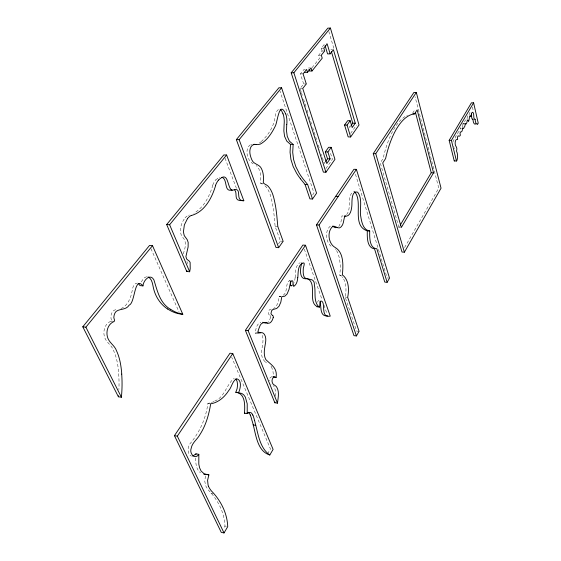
<?xml version="1.0" encoding="UTF-8"?>
<svg xmlns="http://www.w3.org/2000/svg" width="561" height="561" viewBox="0 0 561 561"><rect width="100%" height="100%" fill="white"/><g stroke="black" fill="none" stroke-linecap="round" stroke-linejoin="round"><path stroke-width="0.42" stroke-dasharray="2.81 2.1" d="M195.705 458C195.649 463.162 196.027 469.41 200.48 472.825M295.17 277.499C295.64 272.702 294.981 266.223 299.427 263.074M262.324 184.029L260.739 183.566L260.809 177.669L260.213 172.725L258.951 169.015L256.889 166.147M275.64 396.192L275.542 390.729L274.315 387.167M279.161 296.362L280.528 296.439L279.161 296.362C278.698 300.43 277.976 305.114 274.574 307.835M257.927 333.451L255.206 333.143C255.872 329.265 256.398 323.571 260.914 322.309M270.514 317.098L270.339 317.989A8.247 4.278 -83.6 0 1 268.137 321.916M209.667 403.001L207.865 403.394C205.978 418.625 199.379 432.868 189.443 444.438C187.69 448.001 187.079 454.242 191.399 456.163M341.523 276.194L339.749 275.199L340.471 267.281L339.552 258.684L338.108 253.593L336.116 249.715M183.209 253.909C185.172 248.46 187.381 241.104 182.094 236.721C178.742 231.132 180.951 223.622 184.478 218.643A38.814 22.468 -85.1 0 1 185.06 217.963M359.054 331.334L356.614 331.074L345.197 297.064C346.509 290.682 346.453 283.452 342.967 277.751M205.487 476.065L204.73 480.966L205.564 485.342A18.569 9.747 -78.3 0 0 205.929 486.198A42.187 22.047 -79 0 0 208.531 490.23C217.906 499.886 224.456 512.438 224.975 526.057L223.734 528.153M317.54 302.26L318.199 300.85L319.069 300.394M212.843 185.179C209.59 196.084 204.092 207.297 193.917 213.215M141.309 281.91L143.749 278.151L146.617 276.671M462.825 123.434L464.403 123.35M404.586 247.52L438.765 188.082L415.035 96.66M267.562 453.835L270.444 448.947L231.7 357.231M400.526 227.443L398.927 227.352L399.811 225.852M412.623 113.182L414.782 109.851M278.473 243.923L280.465 241.083L275.135 226.427L274.105 215.431A114.227 64.767 -85.3 0 0 272.814 205.824C271.321 198.622 270.206 190.312 264.357 185.193M312.631 194.997L313.985 193.054L279.981 91.113M325.892 168.566L332.421 159.282L329.889 151.288M350.632 133.392L356.558 124.963M325.177 162.122L324.23 163.454L321.285 154.289M350.59 126.267L349.72 127.501L348.809 124.479M215.747 179.934L218.762 177.556M301.166 91.787L300.093 88.456L303.655 83.975L306.292 83.954M312.084 67.657L319.637 58.232L318.711 55.23L322.098 51.023L324.686 50.967M346.635 214.568C352.098 207.998 346.186 196.581 353.43 191.469M303.655 83.975L300.437 73.891L304.006 69.48L306.636 69.445M322.098 51.023L321.236 48.176L324.595 44.024L327.175 43.954M338.802 226.518L340.864 222.444L342.007 215.81L342.89 216.041M283.207 295.212C288.649 292.008 284.294 280.016 291.524 280.465M261.237 141.603C267.352 135.951 272.408 128.721 274.441 120.566C275.409 116.765 275.156 111.113 279.098 109.03M260.865 141.919L260.304 142.361M260.122 142.494L259.392 143.013M274.238 308.073L273.333 308.564M255.206 333.143L256.658 332.491M214.681 401.073C224.982 397.125 226.504 384.138 234.232 378.289M250.311 144.787C244.28 149.24 247.092 160.572 253.151 163.812M213.888 401.473L213.075 401.837M110.762 321.271C104.451 323.907 102.46 332.119 104.9 338.087C106.871 342.834 111.905 345.471 113.532 350.492C116.891 357.729 118.126 365.744 118.736 373.633M330.31 226.09C324.307 231.209 325.689 243.271 332.442 247.24M120.994 308.62C127.719 305.626 130.769 298.059 132.073 291.264C132.529 288.207 133.546 283.053 137.473 283.053M188.517 215.347L189.366 214.989M212.661 402.013L211.406 402.482M110.959 321.187L114.072 321.158M299.735 262.941L300.212 262.793M219.12 177.43L219.484 177.318M251.146 144.465L251.756 144.324M115.664 309.567C111.113 310.927 109.788 316.986 111.786 320.892M271.314 309.118C268.375 308.845 266.861 314.174 269.792 315.17M321.236 48.176L323.823 48.12M330.871 49.789L332.575 49.747M318.711 55.23L321.313 55.174M308.438 67.993L310.184 67.965M300.437 73.891L303.08 73.856M300.093 88.456L302.73 88.442M260.739 183.566L263.467 183.678M272.064 376.55L270.107 377.672L269.399 380.807M275.135 226.427L277.821 226.588M280.465 241.083L283.13 241.265M387.167 277.933L388.738 278.067M339.749 275.199L341.411 275.332M345.197 297.064L347.673 297.288M279.764 296.439L281.089 296.566M289.553 280.297L289.974 280.528M207.865 403.394L210.684 403.822M210.985 493.294L213.082 493.708M224.975 526.057L226.349 526.344M465.721 119.914L465.574 119.9A2.924 1.108 -88.9 0 0 464.746 121.933M462.93 123.336L462.979 123.385A2.041 0.771 -88.9 0 0 463.723 124.03A4.6 1.746 -89 0 0 464.228 123.525M271.061 384.285L270.711 384.012M266.559 362.89L266.152 362.609M265.753 362.315L265.185 361.838M256.237 165.558L256.679 165.944M265.002 361.67C256.959 353.872 266.307 342.526 261.594 333.823M273.095 385.652L273.438 386.003M335.464 248.902L335.899 249.428M342.336 276.973L342.862 277.618M273.761 386.375L274.189 386.964M270.977 366.067L271.335 366.599M271.454 366.789L272.905 370.751L273.445 375.891M186.96 261.559L187.549 263.649M150.937 248.635L179.197 312.351M225.031 158.195L236.433 188.363M304.328 249.168L321.944 299.406M323.97 305.17L327.147 314.223M301.432 92.621L302.505 95.959M303.578 99.29L305.99 106.786M307.063 110.124L308.136 113.455M309.209 116.786L311.628 124.29M312.701 127.62L317.26 141.786M318.332 145.124L319.938 150.124M355.478 174.296L386.915 277.099M328.823 31.472L334.026 49.003M398.927 227.352L380.267 162.886L383.149 158.454A75.651 31.668 -87.6 0 1 407.482 115.173M472.397 107.025L473.358 111.232M458.947 131.793A2.959 1.136 -88.7 0 0 457.902 132.908A0.912 0.351 -88.7 0 0 457.832 133.777A1.795 0.687 -88.7 0 0 458.078 134.654M452.993 142.052A3.352 1.297 -88.5 0 1 453.057 141.681A3.548 1.374 -88.5 0 1 454.319 139.528A30.161 11.669 -89.2 0 0 455.139 139.387M453.702 146.225A19.018 7.426 -88.2 0 1 453.912 146.589M456.338 135.909A2.034 0.785 -88.6 0 0 455.406 136.933A2.349 0.905 -88.6 0 0 455.343 138.939M456.493 136.007A6.255 2.412 -88.8 0 1 456.338 135.909M459.305 131.73A2.609 1.003 -88.8 0 1 458.947 131.793M461.38 128.392A2.335 0.891 -88.9 0 1 460.427 127.796L460.223 128.153A2.055 0.785 -88.8 0 1 460.118 130.159A4.642 1.781 -88.8 0 1 459.768 131.099M454.438 147.76A2.258 0.877 -88.4 0 1 454.585 148.7M462.839 124.149A2.328 0.891 -88.9 0 1 462.215 126.954M467.082 118.504A6.171 2.342 -89 0 0 467.18 117.487A1.992 0.75 -89 0 1 467.881 115.741A2.3 0.87 -89 0 1 468.456 116.169M467.025 118.897A6.171 2.342 -89 0 1 466.955 119.283M469.045 114.914A29.929 11.472 -89.3 0 0 469.164 114.29A3.45 1.29 -89 0 1 470.356 112.27A3.261 1.22 -89 0 1 470.497 112.284M185.025 217.878A18.85 11.024 -85.7 0 1 188.51 215.249M212.752 185.074A19.803 11.157 -87.2 0 1 215.719 179.857M269.799 315.121A1.914 0.989 -83.6 0 1 270.002 315.177M270.367 315.562A1.914 0.989 -83.6 0 1 270.591 317.105M295.079 277.513A8.015 4.046 -84.9 0 1 293.859 282.947M118.673 373.661A96.871 62.979 -76.4 0 1 118.89 389.657"/><path stroke-width="0.84" d="M267.793 323.297C265.248 321.846 261.643 322.435 260.269 325.17C259.463 327.322 255.402 335.562 260.423 332.54C264.932 331.909 266.152 337.624 265.746 341.039C265.023 347.119 262.793 353.725 265.802 359.552C271.391 365.141 277.513 367.764 276.117 377.42L273.459 376.768M297.793 277.723C298.326 272.856 297.421 264.049 303.831 262.878C305.184 263.733 302.891 267.674 303.256 269.75C303.122 271.629 303.157 273.537 303.627 275.367C304.995 282.26 314.756 275.577 314.398 285.212C315.913 291.881 313.515 299.574 317.687 305.521C321.165 309.967 318.697 302.624 320.878 300.948C326.523 301.629 319.665 318.311 330.247 316.131L305.486 245.234L302.884 245.052L245.395 330.359L274.827 402.763L277.478 403.156C278.067 398.001 279.574 392.139 276.839 387.328C275.872 385.204 272.863 385.042 272.323 382.651C271.244 380.274 272.955 375.358 276.117 377.42M290.458 283.908L290.325 281.306M293.094 284.139L292.884 281.285L291.916 280.563L290.493 282.499L288.964 289.56L287.099 293.95L284.764 296.236L281.818 296.615L280.816 302.218L279.055 306.173L276.734 308.452L272.786 309.567L271.524 310.864L270.97 313.788L272.471 315.45M367.287 230.823C367.245 236.637 366.705 247.149 373.928 248.754M344.209 216.062C350.541 217.64 351.74 208.98 351.908 204.576C351.964 200.831 351.677 190.053 357.694 192.213C362.427 198.552 360.008 207.114 360.442 214.428C361.354 220.312 362.504 230.024 369.713 230.971C369.615 236.588 369.18 248.397 376.838 248.754L387.132 282.309L384.769 282.106L374.439 248.586M252.345 414.221C250.711 410.203 246.959 414.6 244.491 413.219C244.869 406.346 245.711 394.762 237.121 392.42M247.219 413.639L247.212 403.801L245.304 397.02L243.705 394.825L241.77 393.436L235.795 392.286L237.135 388.577L237.584 384.846L237.114 381.354L235.767 378.927M286.734 124.591L286.531 131.015L287.239 136.33L289.434 141.169L293.144 144.429L292.709 152.354L293.578 159.506L295.801 166.603L299.244 173.321A98.119 47.187 89.9 0 0 303.129 178.952L307.673 184.576L312.512 199.008L309.917 198.882L305.058 184.471L300.5 178.875M195.887 454.838L195.985 453.828L198.825 454.333L198.811 464.22L199.632 467.909L201.034 470.938L204.33 473.975L208.888 474.865L207.591 480.272L208.075 485.006A14.902 7.798 -78.3 0 0 208.271 485.595A17.244 9.018 -78.3 0 0 208.615 486.457M283.06 113.778A14.348 7.489 -89.6 0 1 284.111 124.584L283.852 130.972L284.56 136.288L286.769 141.113L290.486 144.373L290.051 152.283L290.928 159.429L293.158 166.519L296.608 173.223A98 47.32 89.9 0 0 300.507 178.854M273.193 317.379L273.018 318.276A8.254 4.264 -83.6 0 1 267.835 323.073M274.827 402.763L274.974 402.062M301.937 262.716C300.142 267.751 298.501 280.682 307.337 278.593C318.382 283.48 305.871 305.093 319.679 307.246M138.588 283.635L139.984 285.591L142.978 285.886C143.188 280.773 150.046 272.842 153.875 279.82C157.29 290.612 159.773 303.171 170.565 309.356M205.908 474.781L206.076 474.34L208.888 474.865M215.69 185.298C212.002 197.823 204.87 211.693 191.413 215.515M238.551 392.686C240.466 388.766 242.212 380.162 236.686 378.71C232.163 381.017 231.819 387.307 228.509 390.863C224.463 397.174 218.285 402.602 210.684 403.822C208.937 414.558 205.908 425.308 199.968 434.523C197.416 439.354 192.086 442.65 191.189 448.316C189.085 453.197 194.87 460.434 198.825 454.333M387.132 282.309L389.523 278.13L356.417 169.366L353.942 169.282L316.481 224.87L353.97 335.667L356.417 335.941L359.054 331.334L347.673 297.288C349.272 289.749 348.844 279.434 342.35 274.89C343.248 265.942 344.012 252.478 335.12 247.464C328.192 243.649 326.719 231.027 333.073 226.153C335.773 225.81 338.5 229.779 341.067 226.91C344.265 224.056 343.29 218.481 345.232 215.733M404.376 252.198L441.044 188.173L416.311 92.425L413.934 92.432L373.261 153.63L401.992 252.036L404.376 252.198L375.751 153.693L416.311 92.425M250.29 414.979A41.759 21.746 -79.4 0 1 251.882 420.175C255.802 431.409 256.026 450.974 269.813 454.999L273.102 449.403L232.773 353.556L229.996 353.206L174.436 435.659L221.258 532.354L224.021 532.95L227.731 526.639C227.198 513.042 220.754 500.44 211.308 490.826A40.841 21.269 -79 0 1 208.566 486.534M433.548 172.83L401.325 227.493L382.735 162.956L385.61 158.525A75.735 31.563 -87.6 0 1 414.565 113.862L417.153 109.865L433.548 172.83L431.241 172.753L400.259 225.108M456.472 161.007L451.416 140.39L473.61 102.817L471.429 102.817L449.165 140.348L454.249 160.951L456.472 161.007A2.56 0.989 -88.2 0 0 457.11 159.899A6.143 2.37 -88.3 0 0 456.619 151.47L456.605 150.404A1.592 0.61 -88.4 0 0 456.815 149.268A2.265 0.87 -88.4 0 0 456.535 147.431A19.032 7.405 -88.2 0 0 455.728 145.916A3.352 1.29 -88.5 0 1 455.287 141.723A3.548 1.367 -88.5 0 1 456.549 139.57A30.196 11.627 -89.2 0 0 457.636 139.345A2.349 0.905 -88.6 0 1 457.636 136.968A2.041 0.785 -88.6 0 1 458.561 135.951A6.262 2.398 -88.8 0 0 459.529 136.113A4.243 1.627 -88.8 0 0 460.343 135.208L460.378 134.836A1.802 0.687 -88.7 0 1 460.055 133.813L460.125 132.943A2.966 1.129 -88.7 0 1 461.163 131.821A2.616 0.996 -88.8 0 0 461.85 131.386A4.642 1.774 -88.8 0 0 462.327 130.187A2.055 0.785 -88.8 0 0 462.432 128.181L462.643 127.831A2.335 0.891 -88.9 0 0 464.129 127.095A2.335 0.884 -88.9 0 0 464.999 123.806L465.188 123.406A2.041 0.771 -88.9 0 0 465.925 124.058A4.607 1.746 -89 0 0 466.521 123.406A2.595 0.982 -88.9 0 0 466.948 121.954A2.924 1.101 -88.9 0 1 467.748 119.942L468.063 120.145A1.781 0.673 -88.9 0 1 468.26 121.302L468.407 121.414A4.179 1.578 -89 0 0 469.031 119.858A6.178 2.328 -89 0 0 469.368 117.501A1.999 0.75 -89 0 1 470.076 115.762A2.3 0.863 -89 0 1 470.847 116.765A29.957 11.43 -89.3 0 0 471.352 114.311A3.45 1.29 -89 0 1 472.537 112.277A3.261 1.22 -89 0 1 473.708 115.061A18.085 6.641 -89.1 0 0 473.884 117.565A2.188 0.813 -89 0 0 474.368 118.995A1.522 0.568 -89 0 0 474.809 118.974L475.139 119.451M224.021 532.95L177.325 436.156L232.773 353.556M277.478 403.156L248.137 330.674L305.486 245.234M356.417 335.941L319.055 225.024L356.417 169.366M312.512 199.008L316.565 193.173L281.573 87.782L278.88 87.797L236.356 139.626L275.991 247.485L278.67 247.674L283.13 241.265L277.821 226.588L276.797 215.578A114.388 64.613 -85.4 0 0 275.507 205.957C274.154 199.134 272.99 191.645 268.179 186.28C265.907 183.692 262.008 184.527 263.579 179.934C263.551 176.168 263.298 172.241 261.545 168.84C259.834 164.191 253.544 164.499 251.875 159.871C250.087 155.804 248.656 150.621 251.153 146.54C253.137 143.02 257.282 145.236 260.227 144.142C267.26 140.306 271.833 133.09 275.304 126.078C277.513 122.032 279.273 99.5 285.654 113.918M325.092 45.672L327.575 53.926L330.149 53.87L333.43 49.733L355.267 123.21L352.21 127.536L350.176 120.727L347.673 120.699L344.559 125.04L348.157 136.905L350.653 136.947L359.033 124.991L330.408 28.05L327.834 28.134L291.187 72.797L323.381 172.136L325.941 172.22L334.959 159.352L331.172 147.347L328.627 147.291L325.331 151.891L327.533 158.798L325.646 161.456M331.172 147.347L327.89 151.954L330.085 158.868L326.797 163.531L302.73 88.442L306.292 83.954L303.08 73.856L306.636 69.445L307.547 72.334L304.918 72.362M351.032 125.65L352.778 123.182L331.369 51.458M350.653 136.947L347.07 125.075L350.176 120.727M218.587 180.046C228.958 169.934 226.784 187.479 232.065 190.417C243.383 186.007 234.638 199.807 242.654 200.677A35.364 19.333 -88.3 0 0 243.825 200.733L226.623 155.011L223.797 154.934L166.673 224.547L186.757 271.496L189.653 271.748A35.378 21.143 -84.3 0 0 190.214 268.614L190.123 262.401L189.408 261.223L186.792 259.203L185.901 256.615L188.117 246.959L188.166 242.366L187.143 239.547L184.246 235.62L183.412 231.903L184.373 224.863L187.381 218.818M308.915 69.508L309.384 71.023L312.007 70.988L322.224 58.183L321.313 55.174L324.686 50.967L323.823 48.12L327.175 43.954L330.149 53.87M307.547 72.334L311.06 67.951L312.007 70.988M152.501 245.676L149.528 245.452L82.783 326.797L85.882 327.175L152.501 245.676L182.802 314.258L179.906 313.943A81.324 47.608 -85.7 0 1 167.662 308.964M166.673 224.547L169.618 224.737L226.623 155.011M236.356 139.626L239.154 139.682L281.573 87.782M291.187 72.797L293.859 72.762L330.408 28.05M195.985 453.828L192.753 456.149M244.491 413.219L244.841 412.917M291.72 285.647L291.166 285.773M337.498 227.493L335.106 227.661L332.428 226.174M232.198 189.87C223.53 192.781 228.075 179.268 221.89 177.297M327.722 315.871C319.433 316.986 321.474 306.53 320.043 301.362M369.713 230.971L368.079 230.908M256.363 144.45L253.86 144.31M367.175 230.844C351.032 225.347 363.787 201.027 354.342 191.567M257.836 332.21L259.75 332.393M293.88 286.019L294.35 285.886A8.022 4.032 -84.9 0 0 297.702 277.737M206.076 474.34L203.811 474.192M412.98 113.848L414.565 113.862M352.778 123.182L355.267 123.21M344.559 125.04L347.07 125.075M449.165 140.348L451.416 140.39M290.486 144.373L293.144 144.429M325.331 151.891L327.89 151.954M373.261 153.63L375.751 153.693M327.533 158.798L330.085 158.868M235.795 392.286L236.959 392.391M305.058 184.471L307.673 184.576M335.737 196.301L338.255 196.413M243.825 200.733L241.055 200.593A35.315 19.376 -88.3 0 1 240.108 200.558A25.617 14.06 -88 0 1 239.421 200.473C233.937 199.653 237.584 192.809 234.638 189.884M316.481 224.87L319.055 225.024M245.395 330.359L248.137 330.674M121.702 374.103A97.032 62.867 -76.4 0 1 121.4 397.237L118.392 396.767L82.783 326.797M253.067 424.929L255.767 425.357C258.467 435.743 260.304 448.421 269.813 454.999M262.716 322.287L265.101 323.003M174.436 435.659L177.325 436.156M148.02 276.868C152.487 279.048 152.571 284.897 153.693 289.062C155.748 297.099 160.628 304.504 167.634 309.041M272.962 376.796L273.452 377.062M260.045 332.512L260.76 332.954M280.177 109.269L281.657 110.903L282.968 113.897M248.278 412.279L249.498 413.59A13.667 7.048 -80.2 0 1 249.757 414.025A17.089 8.829 -80.1 0 1 250.255 415.028M85.882 327.175L121.414 397.237M142.978 285.886C134.17 275.395 135.222 303.108 129.17 305.114C126.302 310.051 120.194 308.55 116.26 311.313C114.949 312.61 114.192 314.405 113.988 316.229C113.133 317.989 115.594 320.815 114.009 321.544C107.558 324.097 105.489 332.435 107.957 338.472C109.914 343.22 114.949 345.871 116.569 350.891C119.921 358.149 121.155 366.165 121.758 374.075M169.618 224.737L189.653 271.748M239.154 139.682L278.67 247.674M293.859 72.762L325.941 172.22M415.442 112.368L431.241 172.753M254.617 420.575L255.767 425.357M473.61 102.817L478.217 123.048A2.461 0.912 -88.9 0 1 477.635 124.072M472.965 119.43L472.678 118.918A1.522 0.568 -89 0 1 472.194 118.974A2.188 0.813 -89 0 1 471.71 117.551A18.071 6.662 -89.1 0 1 471.535 115.04A3.261 1.22 -89 0 0 471.338 113.617M317.126 306.993L317.112 306.601M477.635 124.079A5.905 2.181 -89 0 1 475.139 119.451M472.972 119.43A5.905 2.188 -89 0 0 475.469 124.058A2.461 0.912 -88.9 0 0 475.798 123.686M454.712 160.341A2.56 0.989 -88.2 0 1 454.249 160.951M252.345 414.221A15.301 7.868 -80.2 0 1 252.85 415.182M252.885 415.119A38.947 20.189 -79.5 0 1 254.582 420.617M285.745 113.799A14.362 7.468 -89.6 0 1 286.783 124.612M215.599 185.193A19.831 11.129 -87.2 0 1 218.559 179.976M187.353 218.741A20.631 12.005 -85.6 0 1 191.392 215.326M186.939 270.591A38.99 23.45 -84.3 0 1 186.757 271.496M266.938 322.736A8.247 4.278 -83.6 0 1 265.143 322.778M291.152 285.928A1.851 0.933 -84.7 0 1 290.437 283.901M292.022 285.409A8.015 4.046 -84.9 0 1 291.713 285.612M272.478 315.401A1.921 0.989 -83.6 0 1 273.27 317.386M293.873 286.166A1.879 0.947 -84.7 0 1 293.052 284.132M118.476 395.722A96.871 62.979 -76.4 0 1 118.378 396.767M182.809 314.237A81.443 47.503 -85.7 0 1 170.593 309.272"/></g></svg>
